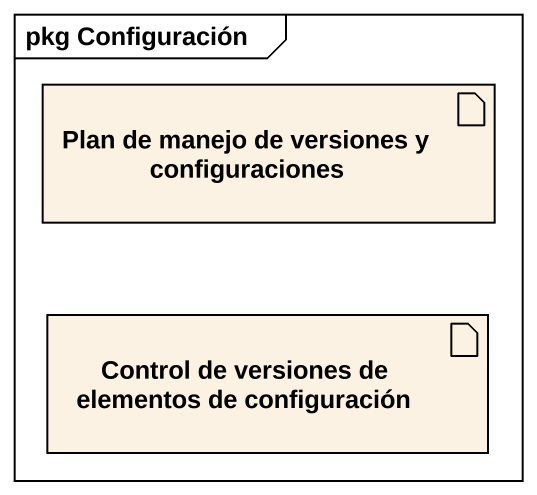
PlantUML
@startuml
mainframe pkg Configuración
artifact "Plan de manejo de versiones y configuraciones" as Plan_de_manejo_de_versiones
artifact "Control de versiones de elementos de configuración" as Control_de_versiones_de
@enduml
